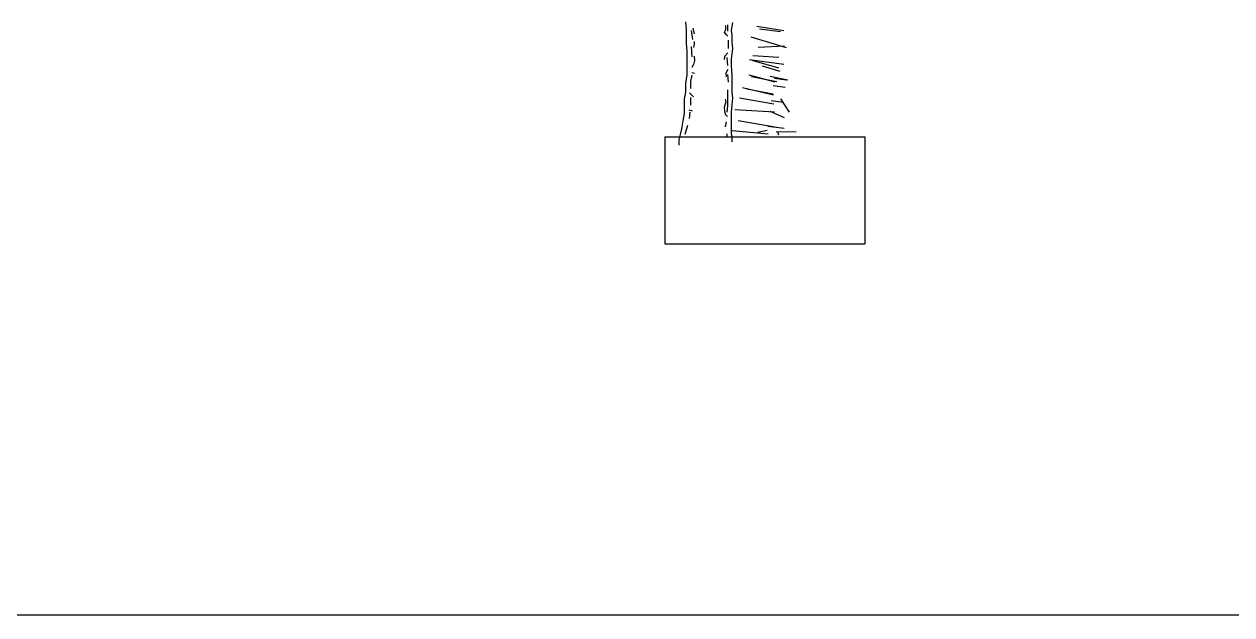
# Model space of a CAD drawing. Header units: millimetres. Extents: x 12377 to 30673, y 89761 to 101952.
# Drawn here: x 26673 to 27578, y 97844 to 98287 of the extents above; entities that cross this region are included whole.
import ezdxf

# ---------------------------------------------------------------- set-up
doc = ezdxf.new("R2010")
doc.units = ezdxf.units.MM
doc.layers.add('www.cad-blocks.net', color=7, linetype='Continuous')

# ---------------------------------------------------------------- blocks, each defined once
blk = doc.blocks.new('A$C22A02627')
for p, q in [((206.5, 166.68), (207, 161.15)), ((236.65, 160.94), (236.65, 163.91)), ((237.94, 164.42), (237.94, 159.7)), ((241.15, 163.16), (240.65, 160.14)), ((241.65, 166.17), (241.15, 163.16)), ((259.98, 163.46), (280.15, 160.05)), ((207, 161.15), (207, 157.13)), ((207, 157.13), (207, 150.6)), ((210.71, 160.22), (211.75, 153.41)), ((212.04, 161.79), (212.89, 157.54)), ((235.8, 158.82), (236.65, 160.94)), ((237.08, 157.12), (235.8, 158.82)), ((238.35, 155.85), (237.08, 157.12)), ((240.65, 160.14), (241.15, 156.63)), ((241.15, 156.63), (241.15, 151.6)), ((255.58, 155.45), (281.96, 147.29)), ((262.12, 161.43), (277.86, 159.29)), ((207, 150.6), (207.5, 144.57)), ((210.71, 148.17), (211.23, 140.3)), ((212.89, 149.9), (212.47, 147.36)), ((212.89, 152.03), (212.89, 149.9)), ((238.47, 152.88), (238.47, 146.59)), ((241.15, 151.6), (241.65, 146.58)), ((241.65, 146.58), (241.15, 142.56)), ((261.02, 147.75), (280.79, 148.72)), ((207.5, 144.57), (207.5, 139.54)), ((207.5, 139.54), (207.5, 133.01)), ((213.32, 137.59), (212.47, 134.62)), ((212.89, 140.99), (213.32, 137.59)), ((235.8, 140.56), (235.38, 138.44)), ((238.35, 143.53), (235.8, 140.56)), ((237.42, 139.78), (237.94, 134.01)), ((241.15, 142.56), (240.65, 138.54)), ((240.65, 138.54), (240.65, 134.01)), ((254.41, 138.43), (280.28, 134.92)), ((256.35, 137.86), (276.36, 132.2)), ((257.12, 141.5), (276.39, 140.03)), ((207.5, 126.98), (206.5, 120.44)), ((207.5, 133.01), (207.5, 126.98)), ((212.47, 134.62), (211.2, 132.5)), ((211.2, 128.68), (213.32, 128.25)), ((238.35, 130.8), (236.65, 128.25)), ((236.65, 128.25), (237.08, 125.28)), ((237.94, 127.2), (238.47, 121.43)), ((240.65, 134.01), (241.15, 126.47)), ((254.06, 126.91), (273.61, 121.65)), ((264.08, 133.68), (277.26, 129.6)), ((206.5, 120.44), (206.5, 113.91)), ((211.23, 126.67), (210.18, 121.96)), ((210.18, 121.96), (210.18, 116.71)), ((241.15, 126.47), (241.15, 119.94)), ((241.15, 119.94), (241.15, 113.91)), ((256.11, 125.6), (275.07, 121.88)), ((269.91, 126.02), (283.25, 123.06)), ((272.36, 118.82), (281.36, 117.6)), ((273.13, 124.44), (282.12, 123.22)), ((206.5, 113.91), (205.5, 108.89)), ((205.5, 108.89), (205.5, 103.86)), ((209.5, 113.39), (211.2, 111.69)), ((210.18, 109.9), (210.18, 104.13)), ((211.2, 111.69), (212.47, 110.42)), ((236.23, 108.72), (236.65, 106.6)), ((237.94, 115.67), (237.94, 110.42)), ((237.94, 110.42), (237.94, 103.61)), ((241.15, 113.91), (241.65, 109.39)), ((241.65, 109.39), (241.15, 104.36)), ((247.07, 109.66), (272.78, 105.02)), ((249.26, 117.37), (272.57, 111.92)), ((252.55, 116.44), (272.21, 112.72)), ((284.54, 98.84), (277.89, 108.9)), ((205.5, 103.86), (205.5, 97.83)), ((209.07, 100.66), (211.62, 99.81)), ((236.65, 106.6), (235.38, 102.35)), ((235.38, 102.35), (235.8, 99.81)), ((235.8, 99.81), (236.23, 97.26)), ((237.94, 103.61), (237.42, 98.89)), ((241.15, 104.36), (240.65, 98.84)), ((243.6, 100.97), (273.14, 99.24)), ((269.77, 99.7), (280.55, 94.8)), ((270.83, 107.57), (279.83, 106.35)), ((204.49, 92.3), (203.49, 86.27)), ((205.5, 97.83), (204.49, 92.3)), ((209.66, 98.89), (209.13, 94.17)), ((236.23, 97.26), (237.93, 95.56)), ((236.9, 91.55), (236.37, 87.88)), ((240.65, 98.84), (240.65, 94.31)), ((240.65, 94.31), (240.65, 89.29)), ((245.9, 92.64), (274.99, 87.54)), ((202.48, 82.25), (201.48, 78.23)), ((203.49, 86.27), (202.48, 82.25)), ((208.09, 88.93), (205.99, 82.12)), ((237.42, 82.64), (237.42, 80.02)), ((240.65, 89.29), (240.65, 83.26)), ((240.65, 83.26), (241.15, 78.74)), ((241.46, 85.23), (268.6, 82.68)), ((267.78, 85.08), (260.73, 83.75)), ((268.24, 88.46), (280.61, 86.78)), ((274.53, 84.17), (289.45, 84.43)), ((276.47, 81.61), (275.65, 84.02)), ((191.03, 80.38), (341.03, 80.38)), ((191.03, 80.38), (191.03, 0)), ((201.48, 78.23), (201.48, 74.21)), ((241.15, 78.74), (241.15, 76.73)), ((341.03, 80.38), (341.03, 0)), ((191.03, 0), (341.03, 0))]:
    blk.add_line(p, q)
blk = doc.blocks.new('FORMAT')
at = {"layer": 'www.cad-blocks.net', "color": 155, "true_color": 0x546d8e}
blk.add_line((13495.8, 97843.52), (30672.75, 97843.52), dxfattribs=at)

msp = doc.modelspace()

# ---------------------------------------------------------------- block references
msp.add_blockref('A$C22A02627', (26962.27, 98121.83))
at = {"layer": 'www.cad-blocks.net'}
msp.add_blockref('FORMAT', (0, 0), dxfattribs=at)

doc.saveas('drawing.dxf')
